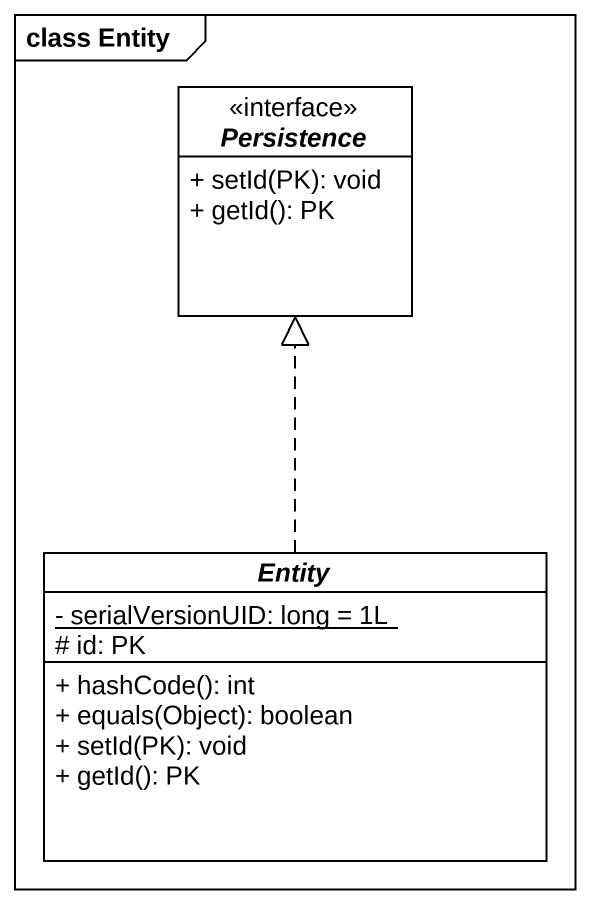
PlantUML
@startuml
mainframe class Entity
hide circle
hide empty members
skinparam classAttributeIconSize 0
interface Persistence <<interface>> {
  + setId(PK): void
  + getId(): PK
}
abstract class "Entity" as Entity_ {
  {static} - serialVersionUID: long = 1L
  # id: PK
  + hashCode(): int
  + equals(Object): boolean
  + setId(PK): void
  + getId(): PK
}
Entity_ .up.|> Persistence
@enduml
